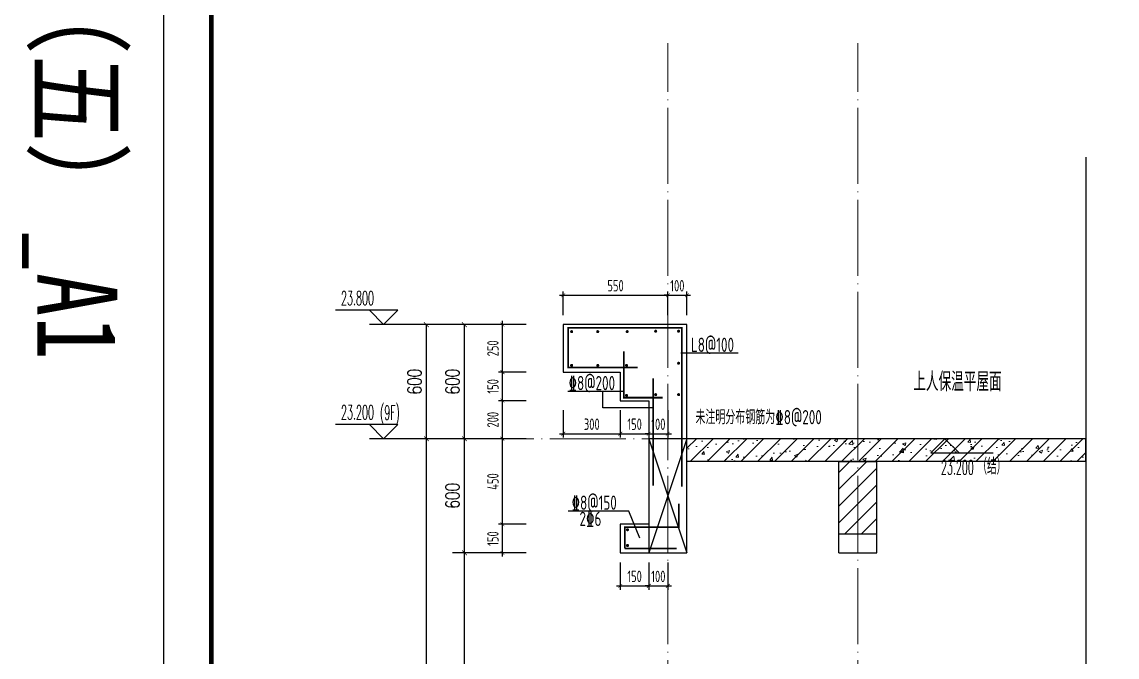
# Model space of a CAD drawing. Extents: x -668857 to 154266, y -275694 to 291306.
# Drawn here: x 67510 to 73272, y 159551 to 162890 of the extents above; entities that cross this region are included whole.
import ezdxf

# ---------------------------------------------------------------- set-up
doc = ezdxf.new("R2010")
doc.units = 0
doc.header["$LTSCALE"] = 1000
doc.linetypes.add('DOTE', pattern=[2.42, 2, -0.2, 0.02, -0.2])
doc.layers.get('0').update_dxf_attribs({"linetype": 'CONTINUOUS'})
doc.layers.get('DEFPOINTS').update_dxf_attribs({"linetype": 'CONTINUOUS'})
for name, color, linetype in [('DIM', 2, 'CONTINUOUS'), ('DIM_ELEV', 3, 'CONTINUOUS'), ('DIM_SYMB', 3, 'CONTINUOUS'), ('PUB_DIM', 3, 'CONTINUOUS'), ('PUB_TEXT', 2, 'CONTINUOUS'), ('REIN', 6, 'CONTINUOUS'), ('S-大样-砼线', 7, 'CONTINUOUS'), ('S-引出线', 40, 'CONTINUOUS'), ('TEXT', 2, 'CONTINUOUS'), ('WALL', 5, 'CONTINUOUS'), ('yichutu', 7, 'CONTINUOUS'), ('导图字', 7, 'CONTINUOUS')]:
    doc.layers.add(name, color=color, linetype=linetype)
for name, color, linetype, lineweight in [('DOTE', 19, 'DOTE', 9), ('PUB_HATCH', 8, 'CONTINUOUS', 9), ('图框', 9, 'CONTINUOUS', 18)]:
    doc.layers.add(name, color=color, linetype=linetype, lineweight=lineweight)
doc.styles.add('_TCH_DIM', font='SIMPLEX.shx', dxfattribs={"width": 0.7, "bigfont": 'GBCBIG.shx'})
doc.styles.add('_TCH_DIM_T3', font='SIMPLEX', dxfattribs={"width": 0.705882, "bigfont": 'GBCBIG'})
doc.styles.add('TSSD_DIMENSION', font='Tssdeng.shx', dxfattribs={"width": 0.7, "bigfont": 'tssdchn.shx'})
doc.styles.add('TSSD_REIN', font='tssdeng.shx', dxfattribs={"width": 0.7, "height": 300, "bigfont": 'tssdchn.shx'})
doc.styles.add('黑体', font='simhei.ttf')
doc.dimstyles.new('_TCH_ARCH&&25', dxfattribs={"dimtxt": 74.375, "dimasz": 25, "dimexe": 62.5, "dimexo": 75, "dimgap": 25, "dimtad": 1, "dimdec": 0, "dimzin": 0, "dimdsep": 46, "dimtxsty": '_TCH_DIM_T3', "dimblk": 'ARCHTICK', "dimcen": 0.09, "dimclrt": 7, "dimazin": 0, "dimtfac": 1, "dimtdec": 0, "dimtix": 1, "dimtmove": 2, "dimatfit": 3, "dimldrblk": 'ARCHTICK', "dimfxl": 0, "dimtolj": 1, "dimtzin": 0, "dimarcsym": 0})
doc.dimstyles.new('TSSD_20_20', dxfattribs={"dimtxt": 60, "dimasz": 20, "dimexe": 20, "dimexo": 50, "dimgap": 20, "dimtad": 1, "dimdec": 0, "dimzin": 0, "dimdsep": 46, "dimtxsty": 'TSSD_DIMENSION', "dimblk": 'ARCHTICK', "dimblk1": 'ARCHTICK', "dimblk2": 'ARCHTICK', "dimcen": 0, "dimdle": 20, "dimclrt": 7, "dimadec": 0, "dimazin": 0, "dimtfac": 1, "dimtdec": 0, "dimtix": 1, "dimtmove": 2, "dimatfit": 3, "dimfxl": 0, "dimtolj": 1, "dimtzin": 0, "dimarcsym": 0})

# ---------------------------------------------------------------- blocks, each defined once
blk = doc.blocks.new('GFDDDDRG')
at = {"layer": '图框'}
blk.add_lwpolyline([(923310, -107437), (923310, -159999), (893610, -159999), (893610, -107437)], close=True, dxfattribs=at)
blk.add_lwpolyline([(923310, -107437), (923310, -159999), (893610, -159999), (893610, -107437)], close=True, dxfattribs=at)
at = {"layer": '图框', "const_width": 50}
blk.add_lwpolyline([(894110, -159499), (922810, -159499), (922810, -108687), (894110, -108687)], close=True, dxfattribs=at)
blk = doc.blocks.new('yct-1051-594-26275-14850-25-1002.0')
at = {"layer": 'yichutu', "color": 7}
blk.add_lwpolyline([(0, 0), (0, 14850), (26275, 14850), (26275, 0)], close=True, dxfattribs=at)
blk = doc.blocks.new('_ArchTick')
at = {"color": 0, "linetype": 'ByBlock', "const_width": 0.15}
blk.add_lwpolyline([(-0.5, -0.5), (0.5, 0.5)], dxfattribs=at)
blk = doc.blocks.new('*D2817')
at = {"layer": 'DEFPOINTS', "color": 0}
for p in [(70658.5, 160099), (70808.5, 160099), (70808.5, 159925.3)]:
    blk.add_point(p, dxfattribs=at)
at = {"layer": 'DIM', "color": 0, "lineweight": -2}
for p, q in [((70658.5, 160049), (70658.5, 159905.3)), ((70808.5, 160049), (70808.5, 159905.3)), ((70638.5, 159925.3), (70828.5, 159925.3))]:
    blk.add_line(p, q, dxfattribs=at)
at = {"layer": 'DIM', "color": 0, "lineweight": -2, "xscale": 20, "yscale": 20, "zscale": 20, "rotation": 180}
blk.add_blockref('_ArchTick', (70658.5, 159925.3), dxfattribs=at)
at = {"layer": 'DIM', "color": 0, "lineweight": -2, "xscale": 20, "yscale": 20, "zscale": 20}
blk.add_blockref('_ArchTick', (70808.5, 159925.3), dxfattribs=at)
at = {"layer": 'DIM', "color": 7, "insert": (70733.5, 159975.3), "char_height": 60, "attachment_point": 5, "style": 'TSSD_DIMENSION'}
blk.add_mtext('\\A1;150', dxfattribs=at)
blk = doc.blocks.new('*D2818')
at = {"layer": 'DEFPOINTS', "color": 0}
for p in [(70808.5, 160099), (70908.5, 160099), (70908.5, 159925.3)]:
    blk.add_point(p, dxfattribs=at)
at = {"layer": 'DIM', "color": 0, "lineweight": -2}
for p, q in [((70808.5, 160049), (70808.5, 159905.3)), ((70908.5, 160049), (70908.5, 159905.3)), ((70808.5, 159925.3), (70788.5, 159925.3)), ((70808.5, 159925.3), (70908.5, 159925.3)), ((70908.5, 159925.3), (70928.5, 159925.3))]:
    blk.add_line(p, q, dxfattribs=at)
at = {"layer": 'DIM', "color": 0, "lineweight": -2, "xscale": 20, "yscale": 20, "zscale": 20}
blk.add_blockref('_ArchTick', (70808.5, 159925.3), dxfattribs=at)
at = {"layer": 'DIM', "color": 0, "lineweight": -2, "xscale": 20, "yscale": 20, "zscale": 20, "rotation": 180}
blk.add_blockref('_ArchTick', (70908.5, 159925.3), dxfattribs=at)
at = {"layer": 'DIM', "color": 7, "insert": (70858.5, 159975.3), "char_height": 60, "attachment_point": 5, "style": 'TSSD_DIMENSION'}
blk.add_mtext('\\A1;100', dxfattribs=at)
blk = doc.blocks.new('*D2819')
at = {"layer": 'DEFPOINTS', "color": 0}
for p in [(70358.5, 160899), (70658.5, 160899), (70658.5, 160725.3)]:
    blk.add_point(p, dxfattribs=at)
at = {"layer": 'DIM', "color": 0, "lineweight": -2}
for p, q in [((70358.5, 160849), (70358.5, 160705.3)), ((70658.5, 160849), (70658.5, 160705.3)), ((70338.5, 160725.3), (70678.5, 160725.3))]:
    blk.add_line(p, q, dxfattribs=at)
at = {"layer": 'DIM', "color": 0, "lineweight": -2, "xscale": 20, "yscale": 20, "zscale": 20, "rotation": 180}
blk.add_blockref('_ArchTick', (70358.5, 160725.3), dxfattribs=at)
at = {"layer": 'DIM', "color": 0, "lineweight": -2, "xscale": 20, "yscale": 20, "zscale": 20}
blk.add_blockref('_ArchTick', (70658.5, 160725.3), dxfattribs=at)
at = {"layer": 'DIM', "color": 7, "insert": (70508.5, 160775.3), "char_height": 60, "attachment_point": 5, "style": 'TSSD_DIMENSION'}
blk.add_mtext('\\A1;300', dxfattribs=at)
blk = doc.blocks.new('*D2820')
at = {"layer": 'DEFPOINTS', "color": 0}
for p in [(70658.5, 160899), (70808.5, 160899), (70808.5, 160725.3)]:
    blk.add_point(p, dxfattribs=at)
at = {"layer": 'DIM', "color": 0, "lineweight": -2}
for p, q in [((70658.5, 160849), (70658.5, 160705.3)), ((70808.5, 160849), (70808.5, 160705.3)), ((70638.5, 160725.3), (70828.5, 160725.3))]:
    blk.add_line(p, q, dxfattribs=at)
at = {"layer": 'DIM', "color": 0, "lineweight": -2, "xscale": 20, "yscale": 20, "zscale": 20, "rotation": 180}
blk.add_blockref('_ArchTick', (70658.5, 160725.3), dxfattribs=at)
at = {"layer": 'DIM', "color": 0, "lineweight": -2, "xscale": 20, "yscale": 20, "zscale": 20}
blk.add_blockref('_ArchTick', (70808.5, 160725.3), dxfattribs=at)
at = {"layer": 'DIM', "color": 7, "insert": (70733.5, 160775.3), "char_height": 60, "attachment_point": 5, "style": 'TSSD_DIMENSION'}
blk.add_mtext('\\A1;150', dxfattribs=at)
blk = doc.blocks.new('*D2821')
at = {"layer": 'DEFPOINTS', "color": 0}
for p in [(70808.5, 160899), (70908.5, 160899), (70908.5, 160725.3)]:
    blk.add_point(p, dxfattribs=at)
at = {"layer": 'DIM', "color": 0, "lineweight": -2}
for p, q in [((70808.5, 160849), (70808.5, 160705.3)), ((70908.5, 160849), (70908.5, 160705.3)), ((70808.5, 160725.3), (70788.5, 160725.3)), ((70808.5, 160725.3), (70908.5, 160725.3)), ((70908.5, 160725.3), (70928.5, 160725.3))]:
    blk.add_line(p, q, dxfattribs=at)
at = {"layer": 'DIM', "color": 0, "lineweight": -2, "xscale": 20, "yscale": 20, "zscale": 20}
blk.add_blockref('_ArchTick', (70808.5, 160725.3), dxfattribs=at)
at = {"layer": 'DIM', "color": 0, "lineweight": -2, "xscale": 20, "yscale": 20, "zscale": 20, "rotation": 180}
blk.add_blockref('_ArchTick', (70908.5, 160725.3), dxfattribs=at)
at = {"layer": 'DIM', "color": 7, "insert": (70858.5, 160775.3), "char_height": 60, "attachment_point": 5, "style": 'TSSD_DIMENSION'}
blk.add_mtext('\\A1;100', dxfattribs=at)
blk = doc.blocks.new('*D2822')
at = {"layer": 'DEFPOINTS', "color": 0}
for p in [(70908.5, 161453.2), (70358.5, 161299), (70908.5, 161299)]:
    blk.add_point(p, dxfattribs=at)
at = {"layer": 'DIM', "color": 0, "lineweight": -2}
for p, q in [((70338.5, 161453.2), (70928.5, 161453.2)), ((70358.5, 161349), (70358.5, 161473.2)), ((70908.5, 161349), (70908.5, 161473.2))]:
    blk.add_line(p, q, dxfattribs=at)
at = {"layer": 'DIM', "color": 0, "lineweight": -2, "xscale": 20, "yscale": 20, "zscale": 20, "rotation": 180}
blk.add_blockref('_ArchTick', (70358.5, 161453.2), dxfattribs=at)
at = {"layer": 'DIM', "color": 0, "lineweight": -2, "xscale": 20, "yscale": 20, "zscale": 20}
blk.add_blockref('_ArchTick', (70908.5, 161453.2), dxfattribs=at)
at = {"layer": 'DIM', "color": 7, "insert": (70633.5, 161503.2), "char_height": 60, "attachment_point": 5, "style": 'TSSD_DIMENSION'}
blk.add_mtext('\\A1;550', dxfattribs=at)
blk = doc.blocks.new('*D2823')
at = {"layer": 'DEFPOINTS', "color": 0}
for p in [(71008.5, 161453.2), (70908.5, 161299), (71008.5, 161299)]:
    blk.add_point(p, dxfattribs=at)
at = {"layer": 'DIM', "color": 0, "lineweight": -2}
for p, q in [((70908.5, 161453.2), (70888.5, 161453.2)), ((70908.5, 161349), (70908.5, 161473.2)), ((70908.5, 161453.2), (71008.5, 161453.2)), ((71008.5, 161349), (71008.5, 161473.2)), ((71008.5, 161453.2), (71028.5, 161453.2))]:
    blk.add_line(p, q, dxfattribs=at)
at = {"layer": 'DIM', "color": 0, "lineweight": -2, "xscale": 20, "yscale": 20, "zscale": 20}
blk.add_blockref('_ArchTick', (70908.5, 161453.2), dxfattribs=at)
at = {"layer": 'DIM', "color": 0, "lineweight": -2, "xscale": 20, "yscale": 20, "zscale": 20, "rotation": 180}
blk.add_blockref('_ArchTick', (71008.5, 161453.2), dxfattribs=at)
at = {"layer": 'DIM', "color": 7, "insert": (70958.5, 161503.2), "char_height": 60, "attachment_point": 5, "style": 'TSSD_DIMENSION'}
blk.add_mtext('\\A1;100', dxfattribs=at)
blk = doc.blocks.new('*D2824')
at = {"layer": 'DEFPOINTS', "color": 0}
for p in [(70038.3, 161299), (70212.9, 161299), (70212.9, 161049)]:
    blk.add_point(p, dxfattribs=at)
at = {"layer": 'DIM', "color": 0, "lineweight": -2}
for p, q in [((70162.9, 161299), (70018.3, 161299)), ((70038.3, 161029), (70038.3, 161319)), ((70162.9, 161049), (70018.3, 161049))]:
    blk.add_line(p, q, dxfattribs=at)
at = {"layer": 'DIM', "color": 0, "lineweight": -2, "xscale": 20, "yscale": 20, "zscale": 20}
for p, rotation in [((70038.3, 161299), 90), ((70038.3, 161049), 270)]:
    blk.add_blockref('_ArchTick', p, dxfattribs=dict(at, rotation=rotation))
at = {"layer": 'DIM', "color": 7, "insert": (69988.3, 161174), "char_height": 60, "attachment_point": 5, "rotation": 90, "style": 'TSSD_DIMENSION'}
blk.add_mtext('\\A1;250', dxfattribs=at)
blk = doc.blocks.new('*D2825')
at = {"layer": 'DEFPOINTS', "color": 0}
for p in [(70038.3, 161049), (70212.9, 161049), (70212.9, 160899)]:
    blk.add_point(p, dxfattribs=at)
at = {"layer": 'DIM', "color": 0, "lineweight": -2}
for p, q in [((70162.9, 161049), (70018.3, 161049)), ((70038.3, 160879), (70038.3, 161069)), ((70162.9, 160899), (70018.3, 160899))]:
    blk.add_line(p, q, dxfattribs=at)
at = {"layer": 'DIM', "color": 0, "lineweight": -2, "xscale": 20, "yscale": 20, "zscale": 20}
for p, rotation in [((70038.3, 161049), 90), ((70038.3, 160899), 270)]:
    blk.add_blockref('_ArchTick', p, dxfattribs=dict(at, rotation=rotation))
at = {"layer": 'DIM', "color": 7, "insert": (69988.3, 160974), "char_height": 60, "attachment_point": 5, "rotation": 90, "style": 'TSSD_DIMENSION'}
blk.add_mtext('\\A1;150', dxfattribs=at)
blk = doc.blocks.new('*D2826')
at = {"layer": 'DEFPOINTS', "color": 0}
for p in [(70038.3, 160899), (70212.9, 160899), (70212.9, 160699)]:
    blk.add_point(p, dxfattribs=at)
at = {"layer": 'DIM', "color": 0, "lineweight": -2}
for p, q in [((70162.9, 160899), (70018.3, 160899)), ((70038.3, 160679), (70038.3, 160919)), ((70162.9, 160699), (70018.3, 160699))]:
    blk.add_line(p, q, dxfattribs=at)
at = {"layer": 'DIM', "color": 0, "lineweight": -2, "xscale": 20, "yscale": 20, "zscale": 20}
for p, rotation in [((70038.3, 160899), 90), ((70038.3, 160699), 270)]:
    blk.add_blockref('_ArchTick', p, dxfattribs=dict(at, rotation=rotation))
at = {"layer": 'DIM', "color": 7, "insert": (69988.3, 160799), "char_height": 60, "attachment_point": 5, "rotation": 90, "style": 'TSSD_DIMENSION'}
blk.add_mtext('\\A1;200', dxfattribs=at)
blk = doc.blocks.new('*D2827')
at = {"layer": 'DEFPOINTS', "color": 0}
for p in [(70038.3, 160699), (70212.9, 160699), (70212.9, 160249)]:
    blk.add_point(p, dxfattribs=at)
at = {"layer": 'DIM', "color": 0, "lineweight": -2}
for p, q in [((70162.9, 160699), (70018.3, 160699)), ((70038.3, 160229), (70038.3, 160719)), ((70162.9, 160249), (70018.3, 160249))]:
    blk.add_line(p, q, dxfattribs=at)
at = {"layer": 'DIM', "color": 0, "lineweight": -2, "xscale": 20, "yscale": 20, "zscale": 20}
for p, rotation in [((70038.3, 160699), 90), ((70038.3, 160249), 270)]:
    blk.add_blockref('_ArchTick', p, dxfattribs=dict(at, rotation=rotation))
at = {"layer": 'DIM', "color": 7, "insert": (69988.3, 160474), "char_height": 60, "attachment_point": 5, "rotation": 90, "style": 'TSSD_DIMENSION'}
blk.add_mtext('\\A1;450', dxfattribs=at)
blk = doc.blocks.new('*D2828')
at = {"layer": 'DEFPOINTS', "color": 0}
for p in [(70038.3, 160249), (70212.9, 160249), (70212.9, 160099)]:
    blk.add_point(p, dxfattribs=at)
at = {"layer": 'DIM', "color": 0, "lineweight": -2}
for p, q in [((70162.9, 160249), (70018.3, 160249)), ((70038.3, 160079), (70038.3, 160269)), ((70162.9, 160099), (70018.3, 160099))]:
    blk.add_line(p, q, dxfattribs=at)
at = {"layer": 'DIM', "color": 0, "lineweight": -2, "xscale": 20, "yscale": 20, "zscale": 20}
for p, rotation in [((70038.3, 160249), 90), ((70038.3, 160099), 270)]:
    blk.add_blockref('_ArchTick', p, dxfattribs=dict(at, rotation=rotation))
at = {"layer": 'DIM', "color": 7, "insert": (69988.3, 160174), "char_height": 60, "attachment_point": 5, "rotation": 90, "style": 'TSSD_DIMENSION'}
blk.add_mtext('\\A1;150', dxfattribs=at)
blk = doc.blocks.new('*D2843')
at = {"layer": 'DEFPOINTS', "color": 0}
for p in [(69838.3, 160099), (70138.3, 160099), (70138.3, 158699)]:
    blk.add_point(p, dxfattribs=at)
at = {"layer": 'PUB_DIM', "color": 0, "lineweight": -2}
for p, q in [((70063.3, 160099), (69775.8, 160099)), ((69838.3, 158699), (69838.3, 160099)), ((70063.3, 158699), (69775.8, 158699))]:
    blk.add_line(p, q, dxfattribs=at)
at = {"layer": 'PUB_DIM', "color": 0, "lineweight": -2, "xscale": 25, "yscale": 25, "zscale": 25}
for p, rotation in [((69838.3, 160099), 90), ((69838.3, 158699), 270)]:
    blk.add_blockref('_ArchTick', p, dxfattribs=dict(at, rotation=rotation))
at = {"layer": 'PUB_DIM', "color": 7, "insert": (69776.1, 159399), "char_height": 74.38, "attachment_point": 5, "rotation": 90, "style": '_TCH_DIM_T3'}
blk.add_mtext('\\A1;1400', dxfattribs=at)
blk = doc.blocks.new('*D2844')
at = {"layer": 'DEFPOINTS', "color": 0}
for p in [(69838.3, 160699), (70138.3, 160699), (70138.3, 160099)]:
    blk.add_point(p, dxfattribs=at)
at = {"layer": 'PUB_DIM', "color": 0, "lineweight": -2}
for p, q in [((70063.3, 160699), (69775.8, 160699)), ((69838.3, 160099), (69838.3, 160699)), ((70063.3, 160099), (69775.8, 160099))]:
    blk.add_line(p, q, dxfattribs=at)
at = {"layer": 'PUB_DIM', "color": 0, "lineweight": -2, "xscale": 25, "yscale": 25, "zscale": 25}
for p, rotation in [((69838.3, 160699), 90), ((69838.3, 160099), 270)]:
    blk.add_blockref('_ArchTick', p, dxfattribs=dict(at, rotation=rotation))
at = {"layer": 'PUB_DIM', "color": 7, "insert": (69776.1, 160399), "char_height": 74.38, "attachment_point": 5, "rotation": 90, "style": '_TCH_DIM_T3'}
blk.add_mtext('\\A1;600', dxfattribs=at)
blk = doc.blocks.new('*D2845')
at = {"layer": 'DEFPOINTS', "color": 0}
for p in [(69838.3, 161299), (70138.3, 161299), (70138.3, 160699)]:
    blk.add_point(p, dxfattribs=at)
at = {"layer": 'PUB_DIM', "color": 0, "lineweight": -2}
for p, q in [((70063.3, 161299), (69775.8, 161299)), ((69838.3, 160699), (69838.3, 161299)), ((70063.3, 160699), (69775.8, 160699))]:
    blk.add_line(p, q, dxfattribs=at)
at = {"layer": 'PUB_DIM', "color": 0, "lineweight": -2, "xscale": 25, "yscale": 25, "zscale": 25}
for p, rotation in [((69838.3, 161299), 90), ((69838.3, 160699), 270)]:
    blk.add_blockref('_ArchTick', p, dxfattribs=dict(at, rotation=rotation))
at = {"layer": 'PUB_DIM', "color": 7, "insert": (69776.1, 160999), "char_height": 74.38, "attachment_point": 5, "rotation": 90, "style": '_TCH_DIM_T3'}
blk.add_mtext('\\A1;600', dxfattribs=at)
blk = doc.blocks.new('*D2851')
at = {"layer": 'DEFPOINTS', "color": 0}
for p in [(69638.3, 160699), (70138.3, 160699), (70138.3, 157799)]:
    blk.add_point(p, dxfattribs=at)
at = {"layer": 'PUB_DIM', "color": 0, "lineweight": -2}
for p, q in [((70063.3, 160699), (69575.8, 160699)), ((69638.3, 157799), (69638.3, 160699)), ((70063.3, 157799), (69575.8, 157799))]:
    blk.add_line(p, q, dxfattribs=at)
at = {"layer": 'PUB_DIM', "color": 0, "lineweight": -2, "xscale": 25, "yscale": 25, "zscale": 25}
for p, rotation in [((69638.3, 160699), 90), ((69638.3, 157799), 270)]:
    blk.add_blockref('_ArchTick', p, dxfattribs=dict(at, rotation=rotation))
at = {"layer": 'PUB_DIM', "color": 7, "insert": (69576.1, 159249), "char_height": 74.38, "attachment_point": 5, "rotation": 90, "style": '_TCH_DIM_T3'}
blk.add_mtext('\\A1;2900', dxfattribs=at)
blk = doc.blocks.new('*D2852')
at = {"layer": 'DEFPOINTS', "color": 0}
for p in [(69638.3, 161299), (70138.3, 161299), (70138.3, 160699)]:
    blk.add_point(p, dxfattribs=at)
at = {"layer": 'PUB_DIM', "color": 0, "lineweight": -2}
for p, q in [((70063.3, 161299), (69575.8, 161299)), ((69638.3, 160699), (69638.3, 161299)), ((70063.3, 160699), (69575.8, 160699))]:
    blk.add_line(p, q, dxfattribs=at)
at = {"layer": 'PUB_DIM', "color": 0, "lineweight": -2, "xscale": 25, "yscale": 25, "zscale": 25}
for p, rotation in [((69638.3, 161299), 90), ((69638.3, 160699), 270)]:
    blk.add_blockref('_ArchTick', p, dxfattribs=dict(at, rotation=rotation))
at = {"layer": 'PUB_DIM', "color": 7, "insert": (69576.1, 160999), "char_height": 74.38, "attachment_point": 5, "rotation": 90, "style": '_TCH_DIM_T3'}
blk.add_mtext('\\A1;600', dxfattribs=at)
blk = doc.blocks.new('20210810.12305520')
at = {"layer": 'REIN', "const_width": 9}
for points in [[(67544, -103060.9), (67178.4, -103060.9), (67178.4, -102852.5), (67776.1, -102852.5), (67776.1, -103687.5)], [(67625, -103681.9), (67625, -103117.2)], [(67476.4, -104011.5), (67476.4, -103899.8), (67760.3, -103899.8), (67760.3, -103776.8)]]:
    blk.add_lwpolyline(points, dxfattribs=at)
at = {"layer": 'REIN', "const_width": 8}
for points in [[(67192.7, -102872.1, 1), (67200.7, -102872.1, 1)], [(67330.1, -102872.1, 1), (67338.1, -102872.1, 1)], [(67485, -102872.1, 1), (67493, -102872.1, 1)], [(67634.8, -102869.9, 1), (67642.8, -102869.9, 1)], [(67755.5, -102869.9, 1), (67763.5, -102869.9, 1)], [(67192.7, -103049.6, 1), (67200.7, -103049.6, 1)], [(67330.1, -103049.6, 1), (67338.1, -103049.6, 1)], [(67481.7, -103049.6, 1), (67489.7, -103049.6, 1)], [(67755.5, -103038.4, 1), (67763.5, -103038.4, 1)], [(67481.7, -103207.1, 1), (67489.7, -103207.1, 1)], [(67634.8, -103203.3, 1), (67642.8, -103203.3, 1)], [(67755.5, -103203.3, 1), (67763.5, -103203.3, 1)], [(67486.6, -103913.4, 1), (67494.6, -103913.4, 1)], [(67486.6, -103996.3, 1), (67494.6, -103996.3, 1)]]:
    blk.add_lwpolyline(points, format="xyb", close=True, dxfattribs=at)
at = {"layer": 'REIN'}
for points in [[(67471, -102976.5, 9, 9, 0), (67471, -103219.2, 9, 9, 0), (67675.5, -103219.2, 9, 9, 0)], [(67476.4, -104011.5, 9, 9, 0), (67748.9, -104011.5, 9, 9, 0)]]:
    blk.add_lwpolyline(points, format="xyseb", dxfattribs=at)
at = {"layer": 'S-大样-砼线'}
for p, q in [((67602.9, -103435), (67802.9, -104035)), ((67802.9, -103435), (67602.9, -104035))]:
    blk.add_line(p, q, dxfattribs=at)
blk.add_lwpolyline([(67802.9, -103435), (67602.9, -103435), (67602.9, -104035), (67802.9, -104035)], close=True, dxfattribs=at)
at = {"layer": 'S-引出线'}
for p, q in [((67772.1, -102983), (68072.3, -102983)), ((67177.1, -103184.2), (67471, -103184.2)), ((67360.8, -103273.4), (67360.8, -103184.2)), ((67625, -103273.4), (67360.8, -103273.4))]:
    blk.add_line(p, q, dxfattribs=at)
blk.add_lwpolyline([(67555.6, -103957), (67497.6, -103815.5), (67179.2, -103815.5)], dxfattribs=at)
at = {"layer": 'TEXT', "style": 'TSSD_REIN', "width": 0.7}
for s, p in [('L8@100', (67824.2, -102978.9)), ('%%1328@200', (67180.3, -103180.1)), ('未注明分布钢筋为%%1328@200', (67847.9, -103359.2)), ('%%1328@150', (67196.2, -103808.7)), ('2%%1326', (67238, -103893.9))]:
    blk.add_text(s, height=75, rotation=0, dxfattribs=at).set_placement(p)

msp = doc.modelspace()

# ---------------------------------------------------------------- hatches: boundary and pattern name
at = {"layer": 'PUB_HATCH'}
h = msp.add_hatch(dxfattribs=at)
h.set_pattern_fill('钢筋混凝土', color=256, scale=25, style=0)
h.set_pattern_definition([(45, (-562273.49, 314642.066), (-44.194174, 44.194174), []), (50, (-562273.49, 314642.07), (179.315046, -15.688034), [18.75, -206.25]), (355, (-562273.49, 314642.07), (-34.687833, 188.048033), [15, -165]), (100.4514, (-562258.55, 314640.76), (144.627345, 172.359886), [15.93505, -175.28553]), (46.1842, (-562273.49, 314692.07), (266.81026, -41.37975), [28.125, -309.375]), (96.6356, (-562251.25, 314688.62), (233.66568, 243.52947), [23.90257, -262.92825]), (351.1842, (-562273.5, 314692.07), (233.66549, 243.52965), [22.5, -247.5]), (21, (-562248.49, 314679.57), (149.226763, -100.654723), [18.75, -206.25]), (326, (-562248.49, 314679.57), (60.828833, 181.28751), [15, -165]), (71.4514, (-562236.05, 314671.18), (210.055657, 80.632624), [15.93505, -175.28553]), (37.5, (-562273.49, 314642.066), (3.039964, 83.2234635), [0, -163, 0, -167.5, 0, -165.625]), (7.5, (-562273.49, 314642.07), (65.767384, 98.602928), [0, -95.5, 0, -159.25, 0, -63.125]), (327.5, (-562329.24, 314642.066), (133.455609, -5.638718), [0, -62.5, 0, -195, 0, -258.75]), (317.5, (-562354.24, 314642.07), (145.796542, 25.026246), [0, -81.25, 0, -129.5, 0, -183.75])])
h.paths.add_polyline_path([(71008.53, 160699.03), (71008.53, 160579.03), (73107.06, 160579.03), (73107.06, 160699.03)])
h = msp.add_hatch(dxfattribs=at)
h.set_pattern_fill('普通砖', color=256, scale=25, style=0)
h.set_pattern_definition([(45, (-562273.49, 314686.944), (-44.1941915, 44.1941915), [])])
h.paths.add_polyline_path([(71808.53, 160199.03), (72008.53, 160199.03), (72008.53, 160579.03), (71808.53, 160579.03)])

# ---------------------------------------------------------------- linework, layer by layer
at = {"layer": 'DIM_ELEV'}
for p, q in [((69488.34, 161374.03), (69160.34, 161374.03)), ((69413.34, 161299.03), (69338.34, 161374.03)), ((69413.34, 161299.03), (69488.34, 161374.03)), ((69838.34, 161299.03), (69338.34, 161299.03)), ((69488.34, 160774.03), (69160.34, 160774.03)), ((69413.34, 160699.03), (69338.34, 160774.03)), ((69413.34, 160699.03), (69488.34, 160774.03)), ((69838.34, 160699.03), (69338.34, 160699.03))]:
    msp.add_line(p, q, dxfattribs=at)
at = {"layer": 'DIM_ELEV', "color": 3}
for p, q in [((72366.59, 160699.03), (72291.59, 160624.03)), ((72366.59, 160699.03), (72441.59, 160624.03)), ((72291.59, 160624.03), (72619.59, 160624.03))]:
    msp.add_line(p, q, dxfattribs=at)
at = {"layer": 'DIM_SYMB'}
msp.add_lwpolyline([(73107.06, 162179.03), (73107.06, 153517.16), (73159.56, 153498.05), (73054.56, 153479.54), (73107.06, 153460.91), (73107.06, 144799.03)], dxfattribs=at)
at = {"layer": 'DOTE', "color": 1, "linetype": 'DOTE', "ltscale": 0.2}
for p, q in [((70908.53, 145099.03), (70908.53, 162779.03)), ((71908.53, 145099.03), (71908.53, 162779.03)), ((73107.06, 160699.03), (70138.34, 160699.03))]:
    msp.add_line(p, q, dxfattribs=at)
at = {"layer": 'WALL'}
for p, q in [((71008.53, 161299.02), (70358.53, 161299.04)), ((70358.53, 161299.04), (70358.53, 161049.04)), ((71008.53, 160699.03), (71008.53, 161299.02)), ((70358.53, 161049.04), (70658.53, 161049.03)), ((70658.53, 161049.03), (70658.53, 160899.03)), ((70658.53, 160899.03), (70808.53, 160899.03)), ((70808.53, 160899.03), (70808.53, 160249.03)), ((73107.06, 160699.03), (71008.53, 160699.03)), ((73107.06, 160579.03), (73107.06, 160699.03)), ((73107.06, 160579.03), (71008.53, 160579.03)), ((71008.53, 160099.03), (71008.53, 160579.03)), ((71808.53, 160199.03), (71808.53, 160579.03)), ((71808.53, 160579.03), (72008.53, 160579.03)), ((72008.53, 160199.03), (72008.53, 160579.03)), ((70808.53, 160249.03), (70658.53, 160249.03)), ((70658.53, 160249.03), (70658.53, 160099.03)), ((71808.53, 160099.03), (71808.53, 160199.03)), ((71808.53, 160199.03), (72008.53, 160199.03)), ((72008.53, 160099.03), (72008.53, 160199.03)), ((70658.53, 160099.03), (71008.53, 160099.03)), ((71808.53, 160099.03), (72008.53, 160099.03))]:
    msp.add_line(p, q, dxfattribs=at)

# ---------------------------------------------------------------- block references
at = {"xscale": 0.5, "yscale": 0.5, "zscale": 0.5}
msp.add_blockref('GFDDDDRG', (-378547.88, 220925.54), dxfattribs=at)
at = {"layer": 'TEXT'}
msp.add_blockref('20210810.12305520', (3205.65, 264134.03), dxfattribs=at)
at = {"layer": 'yichutu', "rotation": 270}
msp.add_blockref('yct-1051-594-26275-14850-25-1002.0', (68257.01, 167207.06), dxfattribs=at)

# ---------------------------------------------------------------- texts
at = {"layer": 'DIM_ELEV', "color": 7, "style": '_TCH_DIM'}
for s, height, width, p in [('23.200', 74.375, 0.494118, (72345.04, 160511.51)), ('（结）', 84.397, 0.7, (72537.54, 160511.51))]:
    msp.add_text(s, height=height, dxfattribs=dict(at, width=width)).set_placement(p)
at = {"layer": 'PUB_TEXT'}
for s, height, style, width, p in [('23.800', 74.375, '_TCH_DIM', 0.494118, (69189.24, 161400.28)), ('上人保温平屋面', 100, 'TSSD_REIN', 0.7, (72199.55, 160948.85)), ('23.200', 74.375, '_TCH_DIM', 0.494118, (69189.24, 160800.28)), ('(9F)', 74.375, '_TCH_DIM', 0.494118, (69394.64, 160799.06))]:
    msp.add_text(s, height=height, dxfattribs=dict(at, style=style, width=width)).set_placement(p)
at = {"layer": '导图字', "color": 1, "style": '黑体', "width": 0.8}
msp.add_text('建施_27_节点大样（五）_A1', height=420.5907, rotation=270, dxfattribs=at).set_placement((67591.15, 166846.27))

# ---------------------------------------------------------------- dimensions: what is measured, and where the dimension line sits
at = {"layer": 'DIM'}
for p1, p2, distance, picture, middle in [((70358.53, 161299.03), (70908.53, 161299.03), 154.16, '*D2822', (70633.53, 161503.19)), ((70908.53, 161299.03), (71008.53, 161299.03), 154.16, '*D2823', (70958.53, 161503.19)), ((70212.95, 161049.04), (70212.95, 161299.03), 174.61, '*D2824', (69988.34, 161174.03)), ((70212.95, 160899.03), (70212.95, 161049.04), 174.61, '*D2825', (69988.34, 160974.04)), ((70212.95, 160699.03), (70212.95, 160899.03), 174.61, '*D2826', (69988.34, 160799.03)), ((70358.53, 160899.03), (70658.53, 160899.03), -173.71, '*D2819', (70508.53, 160775.32)), ((70658.53, 160899.03), (70808.53, 160899.03), -173.71, '*D2820', (70733.53, 160775.32)), ((70808.53, 160899.03), (70908.53, 160899.03), -173.71, '*D2821', (70858.53, 160775.32)), ((70212.95, 160249.03), (70212.95, 160699.03), 174.61, '*D2827', (69988.34, 160474.03)), ((70212.95, 160099.03), (70212.95, 160249.03), 174.61, '*D2828', (69988.34, 160174.03)), ((70658.53, 160099.03), (70808.53, 160099.03), -173.71, '*D2817', (70733.53, 159975.32)), ((70808.53, 160099.03), (70908.53, 160099.03), -173.71, '*D2818', (70858.53, 159975.32))]:
    dim = msp.add_aligned_dim(p1=p1, p2=p2, distance=distance, dimstyle='TSSD_20_20', dxfattribs=at)
    dim.commit()
    dim.dimension.update_dxf_attribs({"geometry": picture, "text_midpoint": middle})
at = {"layer": 'PUB_DIM'}
for p1, p2, distance, picture, middle in [((70138.34, 160699.03), (70138.34, 161299.03), 500, '*D2852', (69576.15, 160999.03)), ((70138.34, 160699.03), (70138.34, 161299.03), 300, '*D2845', (69776.15, 160999.03)), ((70138.34, 157799.03), (70138.34, 160699.03), 500, '*D2851', (69576.15, 159249.03)), ((70138.34, 160099.03), (70138.34, 160699.03), 300, '*D2844', (69776.15, 160399.03)), ((70138.34, 158699.03), (70138.34, 160099.03), 300, '*D2843', (69776.15, 159399.03))]:
    dim = msp.add_aligned_dim(p1=p1, p2=p2, distance=distance, dimstyle='_TCH_ARCH&&25', dxfattribs=at)
    dim.commit()
    dim.dimension.update_dxf_attribs({"geometry": picture, "text_midpoint": middle})

doc.saveas('drawing.dxf')
